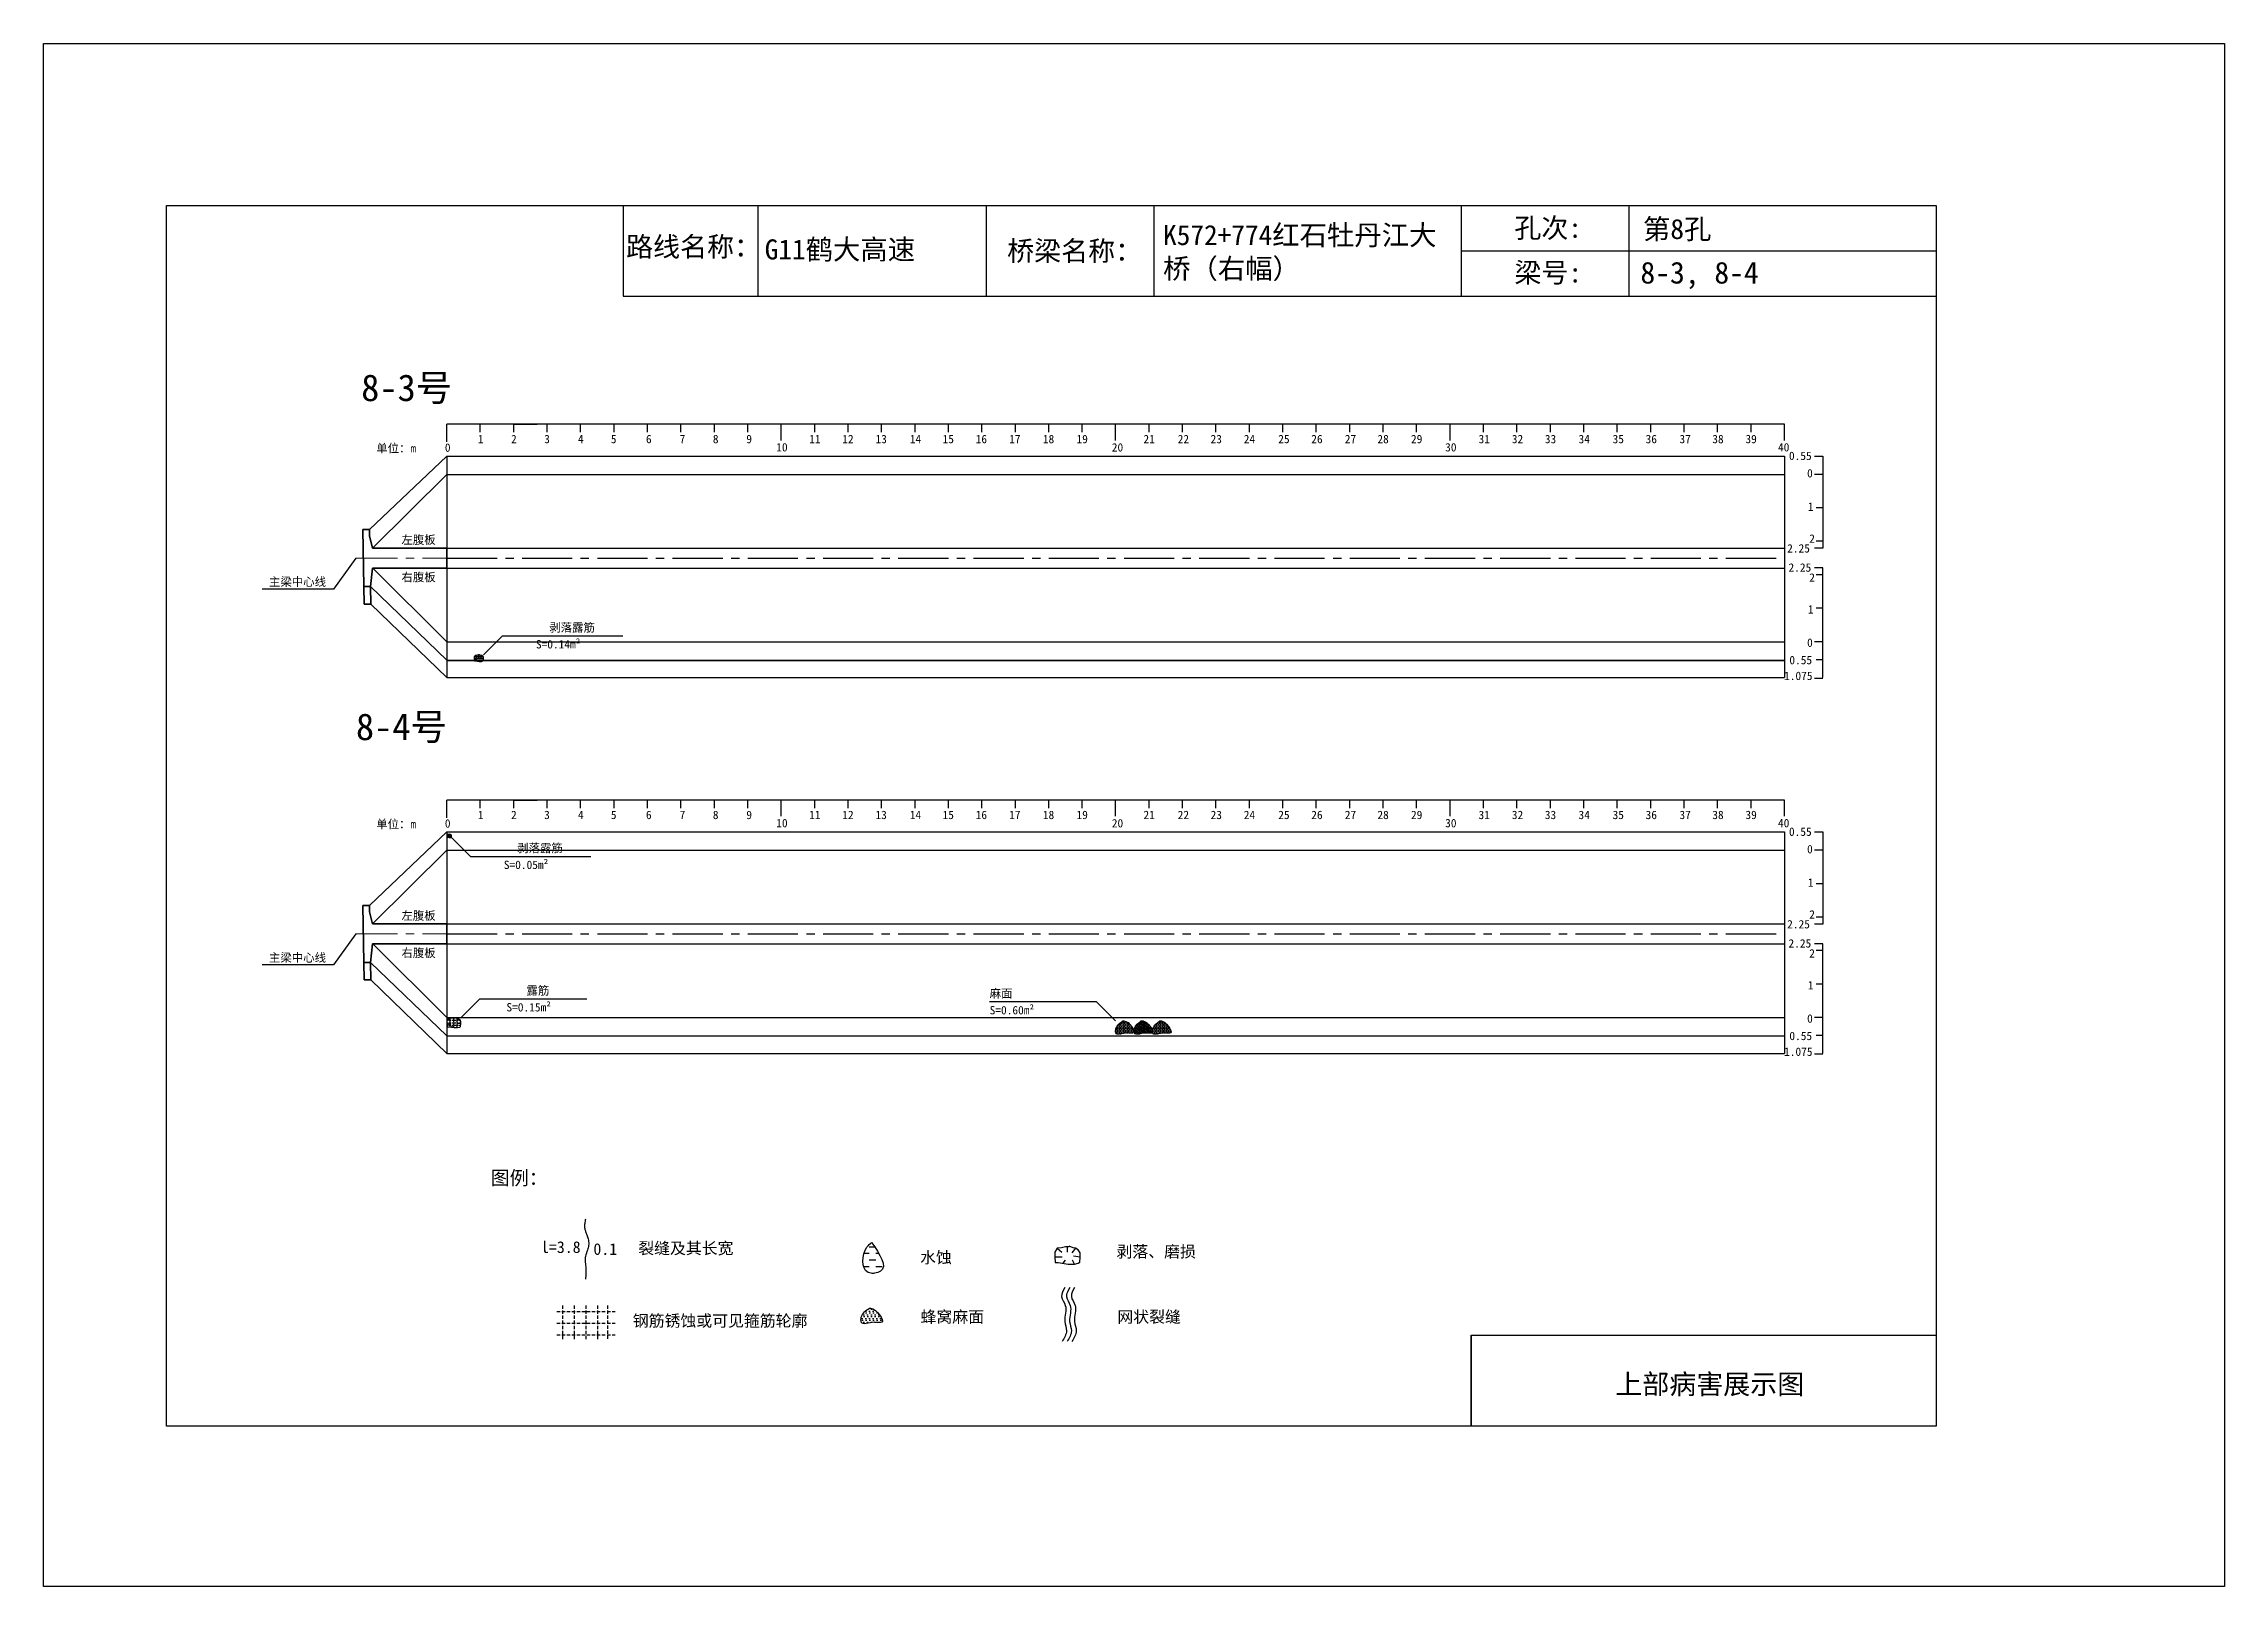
# Model space of a CAD drawing. Header units: millimetres. Extents: x -37 to 615, y -48 to 413.
import ezdxf

# ---------------------------------------------------------------- set-up
doc = ezdxf.new("R2010")
doc.units = ezdxf.units.MM
for name, pattern in [('CENTER', [2, 1.25, -0.25, 0.25, -0.25]), ('CENTER2', [1.125, 0.75, -0.125, 0.125, -0.125]), ('DASHED', [0.75, 0.5, -0.25])]:
    doc.linetypes.add(name, pattern=pattern)
for name, color, linetype in [('加固措施', 7, 'Continuous'), ('图层1', 7, 'Continuous'), ('病害', 5, 'Continuous'), ('轮廓', 3, 'Continuous')]:
    doc.layers.add(name, color=color, linetype=linetype)
doc.layers.add('虚线', color=7, linetype='Continuous', lineweight=30)
doc.styles.get("Standard").update_dxf_attribs({"font": ''})
doc.styles.add('汉字', font='')
doc.styles.get('Standard').set_extended_font_data('SimSun')
doc.styles.get('汉字').set_extended_font_data('SimSun')
pattern_1 = [(0, (-3997.7199, -288.9294), (0.55266586, 1.10533173), [0, -1.10533173])]
pattern_2 = [(0, (-6886.571, -700.7115), (0.55266586, 1.10533173), [0, -1.10533173])]
pattern_3 = [(0, (-3576.1421, -199.0757), (1.9895971, 1.9895971), [1.9895971, -1.9895971])]
pattern_4 = [(0, (-1811.8855, -137.75546), (0.238125, 0.47625), [0, -0.47625])]
pattern_5 = [(0, (-3056.5936, -315.17844), (0.238125, 0.47625), [0, -0.47625])]

# ---------------------------------------------------------------- blocks, each defined once
blk = doc.blocks.new('adfsd')
at = {"lineweight": -2, "ltscale": 0.5}
for p, q in [((1140.897, -3083.694), (1140.936, -3083.729)), ((1140.983, -3083.682), (1140.981, -3083.729)), ((1141.053, -3083.694), (1141.022, -3083.735)), ((1140.876, -3083.768), (1140.94, -3083.769)), ((1140.948, -3083.824), (1140.969, -3083.796)), ((1141.045, -3083.83), (1141.028, -3083.796)), ((1141.094, -3083.772), (1141.036, -3083.763))]:
    blk.add_line(p, q, dxfattribs=at)
blk.add_lwpolyline([(1141, -3083.682), (1140.967, -3083.682), (1140.934, -3083.69), (1140.897, -3083.694), (1140.876, -3083.727), (1140.876, -3083.768), (1140.88, -3083.818), (1140.905, -3083.818), (1140.991, -3083.83), (1141.045, -3083.83), (1141.078, -3083.822), (1141.09, -3083.814), (1141.094, -3083.772), (1141.094, -3083.735), (1141.078, -3083.707), (1141.053, -3083.694), (1141.033, -3083.69), (1141, -3083.678)], dxfattribs=at)
blk = doc.blocks.new('chi')
at = {"color": 0}
for p, q in [((1147.409, -3079.329), (1147.409, -3078.8)), ((1187.409, -3078.8), (1147.409, -3078.8)), ((1148.409, -3079.041), (1148.409, -3078.8)), ((1149.409, -3079.041), (1149.409, -3078.8)), ((1149.409, -3078.8), (1150.109, -3078.8)), ((1150.409, -3079.041), (1150.409, -3078.8)), ((1151.409, -3079.041), (1151.409, -3078.8)), ((1152.409, -3079.041), (1152.409, -3078.8)), ((1153.409, -3079.041), (1153.409, -3078.8)), ((1154.409, -3079.041), (1154.409, -3078.8)), ((1155.409, -3079.041), (1155.409, -3078.8)), ((1156.409, -3079.041), (1156.409, -3078.8)), ((1157.409, -3079.283), (1157.409, -3078.8)), ((1158.409, -3079.041), (1158.409, -3078.8)), ((1159.409, -3079.041), (1159.409, -3078.8)), ((1160.409, -3079.041), (1160.409, -3078.8)), ((1161.409, -3079.041), (1161.409, -3078.8)), ((1162.409, -3079.041), (1162.409, -3078.8)), ((1163.409, -3079.041), (1163.409, -3078.8)), ((1164.409, -3079.041), (1164.409, -3078.8)), ((1165.409, -3079.041), (1165.409, -3078.8)), ((1166.409, -3079.041), (1166.409, -3078.8)), ((1167.409, -3079.283), (1167.409, -3078.8)), ((1168.409, -3079.041), (1168.409, -3078.8)), ((1169.409, -3079.041), (1169.409, -3078.8)), ((1170.409, -3079.041), (1170.409, -3078.8)), ((1171.409, -3079.041), (1171.409, -3078.8)), ((1172.409, -3079.041), (1172.409, -3078.8)), ((1173.409, -3079.041), (1173.409, -3078.8)), ((1174.409, -3079.041), (1174.409, -3078.8)), ((1175.409, -3079.041), (1175.409, -3078.8)), ((1176.409, -3079.041), (1176.409, -3078.8)), ((1177.409, -3079.283), (1177.409, -3078.8)), ((1178.409, -3079.041), (1178.409, -3078.8)), ((1179.409, -3079.041), (1179.409, -3078.8)), ((1180.409, -3079.041), (1180.409, -3078.8)), ((1181.409, -3079.041), (1181.409, -3078.8)), ((1182.409, -3079.041), (1182.409, -3078.8)), ((1183.409, -3079.041), (1183.409, -3078.8)), ((1184.409, -3079.041), (1184.409, -3078.8)), ((1185.409, -3079.041), (1185.409, -3078.8)), ((1186.409, -3079.041), (1186.409, -3078.8)), ((1187.409, -3079.283), (1187.409, -3078.8))]:
    blk.add_line(p, q, dxfattribs=at)
for s, p in [('0', (1147.349, -3079.623)), ('1', (1148.339, -3079.368)), ('2', (1149.328, -3079.368)), ('3', (1150.319, -3079.368)), ('4', (1151.329, -3079.368)), ('5', (1152.313, -3079.368)), ('6', (1153.363, -3079.368)), ('7', (1154.37, -3079.368)), ('8', (1155.363, -3079.368)), ('9', (1156.363, -3079.368)), ('10', (1157.259, -3079.613)), ('11', (1158.242, -3079.368)), ('12', (1159.233, -3079.368)), ('13', (1160.227, -3079.368)), ('14', (1161.252, -3079.368)), ('15', (1162.233, -3079.368)), ('16', (1163.223, -3079.368)), ('17', (1164.224, -3079.368)), ('18', (1165.232, -3079.368)), ('19', (1166.238, -3079.368)), ('20', (1167.294, -3079.617)), ('21', (1168.24, -3079.368)), ('22', (1169.264, -3079.368)), ('23', (1170.247, -3079.368)), ('24', (1171.24, -3079.368)), ('25', (1172.271, -3079.368)), ('26', (1173.258, -3079.368)), ('27', (1174.261, -3079.368)), ('28', (1175.236, -3079.368)), ('29', (1176.24, -3079.368)), ('30', (1177.262, -3079.613)), ('31', (1178.261, -3079.368)), ('32', (1179.256, -3079.368)), ('33', (1180.243, -3079.368)), ('34', (1181.251, -3079.368)), ('35', (1182.269, -3079.368)), ('36', (1183.256, -3079.368)), ('37', (1184.269, -3079.368)), ('38', (1185.251, -3079.368)), ('39', (1186.242, -3079.368)), ('40', (1187.216, -3079.613))]:
    blk.add_text(s, height=0.25).set_placement(p)
blk = doc.blocks.new('kopp')
at = {"color": 0}
for p, q in [((1188.308, -3078.25), (1188.558, -3078.25)), ((1188.558, -3078.25), (1188.558, -3078.8)), ((1188.558, -3078.8), (1188.308, -3078.8)), ((1188.558, -3078.8), (1188.558, -3079.8)), ((1188.558, -3079.8), (1188.358, -3079.8)), ((1188.558, -3079.8), (1188.558, -3079.8)), ((1188.558, -3079.8), (1188.558, -3080.8)), ((1188.558, -3081.009), (1188.308, -3081.009)), ((1188.558, -3080.8), (1188.358, -3080.8)), ((1188.558, -3080.8), (1188.558, -3081.009)), ((1188.558, -3081.592), (1188.308, -3081.592)), ((1188.558, -3081.8), (1188.358, -3081.8)), ((1188.558, -3081.8), (1188.558, -3081.592)), ((1188.558, -3082.8), (1188.558, -3081.8)), ((1188.558, -3082.8), (1188.358, -3082.8)), ((1188.558, -3083.8), (1188.558, -3082.8)), ((1188.558, -3082.8), (1188.558, -3082.8)), ((1188.558, -3083.8), (1188.308, -3083.8)), ((1188.558, -3084.875), (1188.558, -3083.8)), ((1188.558, -3084.338), (1188.358, -3084.338)), ((1188.308, -3084.888), (1188.558, -3084.888))]:
    blk.add_line(p, q, dxfattribs=at)
for s, p in [('0.55', (1187.543, -3078.37)), ('0', (1188.086, -3078.891)), ('1', (1188.109, -3079.89)), ('2', (1188.15, -3080.842)), ('2.25', (1187.49, -3081.135)), ('2.25', (1187.53, -3081.708)), ('2', (1188.15, -3082.006)), ('1', (1188.109, -3082.959)), ('0', (1188.086, -3083.954)), ('0.55', (1187.556, -3084.474)), ('1.075', (1187.398, -3084.946))]:
    blk.add_text(s, height=0.25).set_placement(p)

msp = doc.modelspace()

# ---------------------------------------------------------------- hatches: boundary and pattern name
at = {"layer": '加固措施', "lineweight": -2}
h = msp.add_hatch(dxfattribs=at)
h.set_pattern_fill('DOTS', scale=0.6)
h.set_pattern_definition(pattern_4)
edge = h.paths.add_edge_path()
edge.add_spline(control_points=[(286, 121.12), (285.1, 120.51), (283.83, 119.64), (283.69, 116.41), (286.69, 117.89), (290.76, 116.73), (287.73, 121.2), (286.1, 121.13), (286, 121.12)], knot_values=[0, 0, 0, 0, 5.205471, 7.397577, 12.944796, 16.169923, 23.88441, 24.400432, 24.400432, 24.400432, 24.400432], degree=3, periodic=0)
h = msp.add_hatch(dxfattribs=at)
h.set_pattern_fill('DOTS', scale=0.6)
h.set_pattern_definition(pattern_4)
edge = h.paths.add_edge_path()
edge.add_spline(control_points=[(286, 121.12), (285.1, 120.51), (283.83, 119.64), (283.69, 116.41), (286.69, 117.89), (290.76, 116.73), (287.73, 121.2), (286.1, 121.13), (286, 121.12)], knot_values=[0, 0, 0, 0, 5.205471, 7.397577, 12.944796, 16.169923, 23.88441, 24.400432, 24.400432, 24.400432, 24.400432], degree=3, periodic=0)
h = msp.add_hatch(dxfattribs=at)
h.set_pattern_fill('DOTS', scale=0.6)
h.set_pattern_definition(pattern_4)
edge = h.paths.add_edge_path()
edge.add_spline(control_points=[(291.52, 121.12), (290.63, 120.51), (289.36, 119.64), (289.22, 116.41), (292.22, 117.89), (296.29, 116.73), (293.26, 121.2), (291.62, 121.13), (291.52, 121.12)], knot_values=[0, 0, 0, 0, 5.205471, 7.397577, 12.944796, 16.169923, 23.88441, 24.400432, 24.400432, 24.400432, 24.400432], degree=3, periodic=0)
h = msp.add_hatch(dxfattribs=at)
h.set_pattern_fill('DOTS', scale=0.6)
h.set_pattern_definition(pattern_4)
edge = h.paths.add_edge_path()
edge.add_spline(control_points=[(291.52, 121.12), (290.63, 120.51), (289.36, 119.64), (289.22, 116.41), (292.22, 117.89), (296.29, 116.73), (293.26, 121.2), (291.62, 121.13), (291.52, 121.12)], knot_values=[0, 0, 0, 0, 5.205471, 7.397577, 12.944796, 16.169923, 23.88441, 24.400432, 24.400432, 24.400432, 24.400432], degree=3, periodic=0)
h = msp.add_hatch(dxfattribs=at)
h.set_pattern_fill('DOTS', scale=0.6)
h.set_pattern_definition(pattern_4)
edge = h.paths.add_edge_path()
edge.add_spline(control_points=[(297.05, 121.12), (296.16, 120.51), (294.89, 119.64), (294.74, 116.41), (297.74, 117.89), (301.82, 116.73), (298.78, 121.2), (297.15, 121.13), (297.05, 121.12)], knot_values=[0, 0, 0, 0, 5.205471, 7.397577, 12.944796, 16.169923, 23.88441, 24.400432, 24.400432, 24.400432, 24.400432], degree=3, periodic=0)
h = msp.add_hatch(dxfattribs=at)
h.set_pattern_fill('DOTS', scale=0.6)
h.set_pattern_definition(pattern_4)
edge = h.paths.add_edge_path()
edge.add_spline(control_points=[(297.05, 121.12), (296.16, 120.51), (294.89, 119.64), (294.74, 116.41), (297.74, 117.89), (301.82, 116.73), (298.78, 121.2), (297.15, 121.13), (297.05, 121.12)], knot_values=[0, 0, 0, 0, 5.205471, 7.397577, 12.944796, 16.169923, 23.88441, 24.400432, 24.400432, 24.400432, 24.400432], degree=3, periodic=0)
h = msp.add_hatch(dxfattribs=at)
h.set_pattern_fill('DASH', color=256, scale=0.626645)
h.set_pattern_definition(pattern_3)
edge = h.paths.add_edge_path()
edge.add_spline(control_points=[(210.85, 54.88), (210.36, 54.45), (208.03, 52.39), (207.41, 44.9), (216.74, 46.23), (213.29, 51.3), (210.85, 54.88)], knot_values=[0, 0, 0, 0, 3.237042, 15.187225, 21.182779, 35.601669, 35.601669, 35.601669, 35.601669], degree=3, periodic=0)
h = msp.add_hatch(dxfattribs=at)
h.set_pattern_fill('DASH', color=256, scale=0.626645)
h.set_pattern_definition(pattern_3)
edge = h.paths.add_edge_path()
edge.add_spline(control_points=[(210.85, 54.88), (210.36, 54.45), (208.03, 52.39), (207.41, 44.9), (216.74, 46.23), (213.29, 51.3), (210.85, 54.88)], knot_values=[0, 0, 0, 0, 3.237042, 15.187225, 21.182779, 35.601669, 35.601669, 35.601669, 35.601669], degree=3, periodic=0)
h = msp.add_hatch(dxfattribs=at)
h.set_pattern_fill('DOTS', scale=0.696272)
h.set_pattern_definition(pattern_1)
edge = h.paths.add_edge_path()
edge.add_spline(control_points=[(210.19, 35.22), (209.15, 34.51), (207.68, 33.49), (207.52, 29.75), (211, 31.47), (215.72, 30.12), (212.21, 35.3), (210.31, 35.22), (210.19, 35.22)], knot_values=[0, 0, 0, 0, 5.205471, 7.397577, 12.944796, 16.169923, 23.88441, 24.400432, 24.400432, 24.400432, 24.400432], degree=3, periodic=0)
h = msp.add_hatch(dxfattribs=at)
h.set_pattern_fill('DOTS', scale=0.696272)
h.set_pattern_definition(pattern_1)
edge = h.paths.add_edge_path()
edge.add_spline(control_points=[(210.19, 35.22), (209.15, 34.51), (207.68, 33.49), (207.52, 29.75), (211, 31.47), (215.72, 30.12), (212.21, 35.3), (210.31, 35.22), (210.19, 35.22)], knot_values=[0, 0, 0, 0, 5.205471, 7.397577, 12.944796, 16.169923, 23.88441, 24.400432, 24.400432, 24.400432, 24.400432], degree=3, periodic=0)
at = {"layer": '病害', "lineweight": -2}
h = msp.add_hatch(dxfattribs=at)
h.set_pattern_fill('DOTS', color=4, scale=0.6, style=0)
h.set_pattern_definition(pattern_5)
edge = h.paths.add_edge_path()
edge.add_spline(control_points=[(286, 121.12), (285.1, 120.51), (283.83, 119.64), (283.69, 116.41), (286.69, 117.89), (290.76, 116.73), (287.73, 121.2), (286.1, 121.13), (286, 121.12)], knot_values=[0, 0, 0, 0, 1.041094, 1.479515, 2.588959, 3.233985, 4.776882, 4.880086, 4.880086, 4.880086, 4.880086], degree=3, periodic=0)
h = msp.add_hatch(dxfattribs=at)
h.set_pattern_fill('DOTS', color=4, scale=0.6, style=0)
h.set_pattern_definition(pattern_5)
edge = h.paths.add_edge_path()
edge.add_spline(control_points=[(286, 121.12), (285.1, 120.51), (283.83, 119.64), (283.69, 116.41), (286.69, 117.89), (290.76, 116.73), (287.73, 121.2), (286.1, 121.13), (286, 121.12)], knot_values=[0, 0, 0, 0, 1.041094, 1.479515, 2.588959, 3.233985, 4.776882, 4.880086, 4.880086, 4.880086, 4.880086], degree=3, periodic=0)
h = msp.add_hatch(dxfattribs=at)
h.set_pattern_fill('DOTS', color=4, scale=0.6, style=0)
h.set_pattern_definition(pattern_5)
edge = h.paths.add_edge_path()
edge.add_spline(control_points=[(291.52, 121.12), (290.63, 120.51), (289.36, 119.64), (289.22, 116.41), (292.22, 117.89), (296.29, 116.73), (293.26, 121.2), (291.62, 121.13), (291.52, 121.12)], knot_values=[0, 0, 0, 0, 1.041094, 1.479515, 2.588959, 3.233985, 4.776882, 4.880086, 4.880086, 4.880086, 4.880086], degree=3, periodic=0)
h = msp.add_hatch(dxfattribs=at)
h.set_pattern_fill('DOTS', color=4, scale=0.6, style=0)
h.set_pattern_definition(pattern_5)
edge = h.paths.add_edge_path()
edge.add_spline(control_points=[(291.52, 121.12), (290.63, 120.51), (289.36, 119.64), (289.22, 116.41), (292.22, 117.89), (296.29, 116.73), (293.26, 121.2), (291.62, 121.13), (291.52, 121.12)], knot_values=[0, 0, 0, 0, 1.041094, 1.479515, 2.588959, 3.233985, 4.776882, 4.880086, 4.880086, 4.880086, 4.880086], degree=3, periodic=0)
h = msp.add_hatch(dxfattribs=at)
h.set_pattern_fill('DOTS', color=4, scale=0.6, style=0)
h.set_pattern_definition(pattern_5)
edge = h.paths.add_edge_path()
edge.add_spline(control_points=[(297.05, 121.12), (296.16, 120.51), (294.89, 119.64), (294.74, 116.41), (297.74, 117.89), (301.82, 116.73), (298.78, 121.2), (297.15, 121.13), (297.05, 121.12)], knot_values=[0, 0, 0, 0, 1.041094, 1.479515, 2.588959, 3.233985, 4.776882, 4.880086, 4.880086, 4.880086, 4.880086], degree=3, periodic=0)
h = msp.add_hatch(dxfattribs=at)
h.set_pattern_fill('DOTS', color=4, scale=0.6, style=0)
h.set_pattern_definition(pattern_5)
edge = h.paths.add_edge_path()
edge.add_spline(control_points=[(297.05, 121.12), (296.16, 120.51), (294.89, 119.64), (294.74, 116.41), (297.74, 117.89), (301.82, 116.73), (298.78, 121.2), (297.15, 121.13), (297.05, 121.12)], knot_values=[0, 0, 0, 0, 1.041094, 1.479515, 2.588959, 3.233985, 4.776882, 4.880086, 4.880086, 4.880086, 4.880086], degree=3, periodic=0)
h = msp.add_hatch(dxfattribs=at)
h.set_pattern_fill('DOTS', color=4, scale=0.696272, style=0)
h.set_pattern_definition(pattern_2)
edge = h.paths.add_edge_path()
edge.add_spline(control_points=[(210.19, 35.22), (209.15, 34.51), (207.68, 33.49), (207.52, 29.75), (211, 31.47), (215.72, 30.12), (212.21, 35.3), (210.31, 35.22), (210.19, 35.22)], knot_values=[0, 0, 0, 0, 1.041094, 1.479515, 2.588959, 3.233985, 4.776882, 4.880086, 4.880086, 4.880086, 4.880086], degree=3, periodic=0)
h = msp.add_hatch(dxfattribs=at)
h.set_pattern_fill('DOTS', color=4, scale=0.696272, style=0)
h.set_pattern_definition(pattern_2)
edge = h.paths.add_edge_path()
edge.add_spline(control_points=[(210.19, 35.22), (209.15, 34.51), (207.68, 33.49), (207.52, 29.75), (211, 31.47), (215.72, 30.12), (212.21, 35.3), (210.31, 35.22), (210.19, 35.22)], knot_values=[0, 0, 0, 0, 1.041094, 1.479515, 2.588959, 3.233985, 4.776882, 4.880086, 4.880086, 4.880086, 4.880086], degree=3, periodic=0)

# ---------------------------------------------------------------- linework, layer by layer
at = {"color": 0, "linetype": 'ByBlock'}
for p, q in [((0, 364.85), (529.17, 364.85)), ((0, 0), (0, 364.85)), ((136.5, 364.85), (136.5, 337.72)), ((245.1, 364.85), (245.1, 337.72)), ((387.13, 364.85), (387.13, 337.72)), ((437.29, 364.79), (437.29, 337.66)), ((529.17, 364.85), (529.17, 0)), ((136.5, 337.72), (529.17, 337.72)), ((390.12, 0), (390.12, 27.12)), ((390.12, 27.12), (529.17, 27.12)), ((529.17, 0), (0, 0))]:
    msp.add_line(p, q, dxfattribs=at)
at = {"color": 0}
for p, q in [((60.65, 267.93), (83.82, 289.93)), ((83.82, 289.93), (83.82, 223.68)), ((83.82, 289.93), (483.82, 289.93)), ((483.82, 289.93), (483.82, 223.68)), ((61.57, 262.43), (83.82, 284.43)), ((83.82, 262.43), (483.82, 262.43)), ((483.82, 262.43), (483.82, 259.43)), ((56.57, 259.43), (49.96, 250.17)), ((61.64, 256.43), (83.82, 234.43)), ((83.82, 256.43), (483.82, 256.43)), ((49.96, 250.17), (28.63, 250.17)), ((60.99, 250.93), (83.82, 228.93)), ((61.09, 245.68), (83.82, 223.68)), ((83.82, 234.43), (483.82, 234.43)), ((83.82, 228.93), (483.82, 228.93)), ((83.82, 228.81), (483.82, 228.81)), ((83.82, 223.68), (483.82, 223.68)), ((60.65, 155.59), (83.82, 177.59)), ((83.82, 177.59), (83.82, 111.34)), ((83.82, 177.59), (483.82, 177.59)), ((483.82, 177.59), (483.82, 111.34)), ((61.57, 150.08), (83.82, 172.09)), ((83.82, 172.09), (483.82, 172.09)), ((83.82, 150.09), (483.82, 150.09)), ((483.82, 150.09), (483.82, 147.09)), ((56.57, 147.09), (49.96, 137.83)), ((61.64, 144.09), (83.82, 122.09)), ((83.82, 144.09), (483.82, 144.09)), ((49.96, 137.83), (28.63, 137.83)), ((60.99, 138.59), (83.82, 116.59)), ((61.09, 133.34), (83.82, 111.34)), ((83.82, 122.09), (483.82, 122.09)), ((83.82, 116.59), (483.82, 116.59)), ((83.82, 111.34), (483.82, 111.34))]:
    msp.add_line(p, q, dxfattribs=at)
msp.add_line((83.82, 284.43), (483.82, 284.43))
at = {"color": 1, "linetype": 'CENTER2', "ltscale": 20}
for p, q in [((83.82, 259.43), (483.82, 259.43)), ((83.82, 147.09), (483.82, 147.09))]:
    msp.add_line(p, q, dxfattribs=at)
at = {"color": 1, "linetype": 'DASHED'}
for p, q in [((92, 230.02), (94.79, 230.02)), ((92, 229.53), (94.79, 229.53)), ((92, 229.05), (94.79, 229.05)), ((92.7, 228.56), (92.7, 230.51)), ((93.39, 228.56), (93.39, 230.51)), ((94.09, 228.56), (94.09, 230.51)), ((83.8, 176.62), (85.19, 176.62)), ((83.8, 176.38), (85.19, 176.38)), ((83.8, 176.14), (85.19, 176.14)), ((84.15, 175.89), (84.15, 176.87)), ((84.5, 175.89), (84.5, 176.87)), ((84.85, 175.89), (84.85, 176.87)), ((83.8, 121.27), (87.98, 121.27)), ((83.8, 120.54), (87.98, 120.54)), ((83.8, 119.81), (87.98, 119.81)), ((84.85, 119.08), (84.85, 122)), ((85.89, 119.08), (85.89, 122)), ((86.94, 119.08), (86.94, 122))]:
    msp.add_line(p, q, dxfattribs=at)
at = {"color": 7}
for p, q in [((92, 229.35), (92.82, 229.34)), ((92.26, 230.3), (92.77, 229.86)), ((92.92, 228.64), (93.19, 229)), ((93.37, 230.46), (93.34, 229.86)), ((94.26, 230.3), (93.86, 229.78)), ((94.16, 228.56), (93.94, 229)), ((94.79, 229.3), (94.04, 229.42)), ((83.8, 176.29), (84.21, 176.28)), ((83.93, 176.76), (84.18, 176.54)), ((84.26, 175.93), (84.39, 176.11)), ((84.48, 176.84), (84.47, 176.54)), ((84.93, 176.76), (84.73, 176.5)), ((84.88, 175.89), (84.77, 176.11)), ((85.19, 176.26), (84.82, 176.32)), ((83.8, 120.26), (85.03, 120.24)), ((84.19, 121.68), (84.95, 121.02)), ((85.18, 119.2), (85.58, 119.74)), ((85.85, 121.92), (85.81, 121.02)), ((87.2, 121.68), (86.59, 120.91)), ((87.04, 119.08), (86.71, 119.74)), ((87.98, 120.19), (86.87, 120.36))]:
    msp.add_line(p, q, dxfattribs=at)
at = {"color": 1, "linetype": 'DASHED', "ltscale": 2}
for p, q in [((116.71, 34.25), (134.11, 34.25)), ((116.71, 34.25), (134.11, 34.25)), ((118.45, 35.99), (118.45, 25.55)), ((118.45, 35.99), (118.45, 25.55)), ((121.93, 35.99), (121.93, 25.55)), ((121.93, 35.99), (121.93, 25.55)), ((125.41, 35.99), (125.41, 25.55)), ((125.41, 35.99), (125.41, 25.55)), ((128.89, 35.99), (128.89, 25.55)), ((128.89, 35.99), (128.89, 25.55)), ((131.87, 36.02), (131.87, 25.57)), ((131.87, 36.02), (131.87, 25.57)), ((116.71, 30.77), (134.11, 30.77)), ((116.71, 30.77), (134.11, 30.77)), ((116.71, 27.29), (134.11, 27.29)), ((116.71, 27.29), (134.11, 27.29))]:
    msp.add_line(p, q, dxfattribs=at)
at = {"color": 3, "linetype": 'ByBlock'}
msp.add_lwpolyline([(-36.77, 413.19), (615.38, 413.19), (615.38, -47.93), (-36.77, -47.93)], close=True, dxfattribs=at)
at = {"color": 7}
for points in [[(94.79, 230.51), (100.45, 236.16), (136.45, 236.16)], [(93.58, 230.46), (93.16, 230.46), (92.74, 230.35), (92.26, 230.3), (92, 229.88), (92, 229.35), (92.05, 228.72), (92.37, 228.72), (93.47, 228.56), (94.16, 228.56), (94.58, 228.67), (94.74, 228.77), (94.79, 229.3), (94.79, 229.77), (94.58, 230.14), (94.26, 230.3), (94, 230.35), (93.58, 230.51)], [(84.59, 176.84), (84.38, 176.84), (84.17, 176.79), (83.93, 176.76), (83.8, 176.55), (83.8, 176.29), (83.83, 175.97), (83.98, 175.97), (84.54, 175.89), (84.88, 175.89), (85.09, 175.94), (85.17, 176), (85.19, 176.26), (85.19, 176.5), (85.09, 176.68), (84.93, 176.76), (84.8, 176.79), (84.59, 176.87)], [(85.19, 175.89), (90.85, 170.24), (126.85, 170.24)], [(87.98, 122), (93.64, 127.66), (125.64, 127.66)], [(283.8, 121.13), (278.14, 126.79), (246.14, 126.79)], [(86.17, 121.92), (85.54, 121.92), (84.91, 121.76), (84.19, 121.68), (83.8, 121.05), (83.8, 120.26), (83.88, 119.32), (84.35, 119.32), (86.01, 119.08), (87.04, 119.08), (87.67, 119.24), (87.91, 119.4), (87.98, 120.19), (87.98, 120.9), (87.67, 121.45), (87.2, 121.68), (86.8, 121.76), (86.17, 122)]]:
    msp.add_lwpolyline(points, dxfattribs=at)
at = {"lineweight": -2}
for points, knots in [([(286, 121.12), (285.1, 120.51), (283.83, 119.64), (283.69, 116.41), (286.69, 117.89), (290.76, 116.73), (287.73, 121.2), (286.1, 121.13), (286, 121.12)], [0, 0, 0, 0, 2.602735, 3.698789, 6.472398, 8.084961, 11.942205, 12.200216, 12.200216, 12.200216, 12.200216]), ([(286, 121.12), (285.1, 120.51), (283.83, 119.64), (283.69, 116.41), (286.69, 117.89), (290.76, 116.73), (287.73, 121.2), (286.1, 121.13), (286, 121.12)], [0, 0, 0, 0, 2.602735, 3.698789, 6.472398, 8.084961, 11.942205, 12.200216, 12.200216, 12.200216, 12.200216]), ([(291.52, 121.12), (290.63, 120.51), (289.36, 119.64), (289.22, 116.41), (292.22, 117.89), (296.29, 116.73), (293.26, 121.2), (291.62, 121.13), (291.52, 121.12)], [0, 0, 0, 0, 2.602735, 3.698789, 6.472398, 8.084961, 11.942205, 12.200216, 12.200216, 12.200216, 12.200216]), ([(291.52, 121.12), (290.63, 120.51), (289.36, 119.64), (289.22, 116.41), (292.22, 117.89), (296.29, 116.73), (293.26, 121.2), (291.62, 121.13), (291.52, 121.12)], [0, 0, 0, 0, 2.602735, 3.698789, 6.472398, 8.084961, 11.942205, 12.200216, 12.200216, 12.200216, 12.200216]), ([(297.05, 121.12), (296.16, 120.51), (294.89, 119.64), (294.74, 116.41), (297.74, 117.89), (301.82, 116.73), (298.78, 121.2), (297.15, 121.13), (297.05, 121.12)], [0, 0, 0, 0, 2.602735, 3.698789, 6.472398, 8.084961, 11.942205, 12.200216, 12.200216, 12.200216, 12.200216]), ([(297.05, 121.12), (296.16, 120.51), (294.89, 119.64), (294.74, 116.41), (297.74, 117.89), (301.82, 116.73), (298.78, 121.2), (297.15, 121.13), (297.05, 121.12)], [0, 0, 0, 0, 2.602735, 3.698789, 6.472398, 8.084961, 11.942205, 12.200216, 12.200216, 12.200216, 12.200216]), ([(210.19, 35.22), (209.15, 34.51), (207.68, 33.49), (207.52, 29.75), (211, 31.47), (215.72, 30.12), (212.21, 35.3), (210.31, 35.22), (210.19, 35.22)], [0, 0, 0, 0, 3.624423, 5.150725, 9.013098, 11.258664, 16.630045, 16.989336, 16.989336, 16.989336, 16.989336]), ([(210.19, 35.22), (209.15, 34.51), (207.68, 33.49), (207.52, 29.75), (211, 31.47), (215.72, 30.12), (212.21, 35.3), (210.31, 35.22), (210.19, 35.22)], [0, 0, 0, 0, 3.624423, 5.150725, 9.013098, 11.258664, 16.630045, 16.989336, 16.989336, 16.989336, 16.989336])]:
    msp.add_open_spline(points, degree=3, knots=knots, dxfattribs=at)
for points in [[(268.59, 41.36), (268.08, 40.47), (267.03, 38.67), (269.71, 35.55), (267.97, 31.9), (269.63, 28.26), (268.46, 26.35), (267.82, 25.31)], [(268.59, 41.36), (268.08, 40.47), (267.03, 38.67), (269.71, 35.55), (267.97, 31.9), (269.63, 28.26), (268.46, 26.35), (267.82, 25.31)], [(270.07, 41.36), (269.55, 40.47), (268.51, 38.67), (271.18, 35.55), (269.44, 31.9), (271.1, 28.26), (269.94, 26.35), (269.3, 25.31)], [(270.07, 41.36), (269.55, 40.47), (268.51, 38.67), (271.18, 35.55), (269.44, 31.9), (271.1, 28.26), (269.94, 26.35), (269.3, 25.31)], [(271.52, 41.36), (271, 40.47), (269.96, 38.67), (272.63, 35.55), (270.89, 31.9), (272.55, 28.26), (271.39, 26.35), (270.75, 25.31)], [(271.52, 41.36), (271, 40.47), (269.96, 38.67), (272.63, 35.55), (270.89, 31.9), (272.55, 28.26), (271.39, 26.35), (270.75, 25.31)]]:
    msp.add_open_spline(points, degree=3, knots=[0, 0, 0, 0, 2.808133, 5.677796, 10.461234, 13.324406, 16.732801, 16.732801, 16.732801, 16.732801])
at = {"layer": '加固措施', "lineweight": -2}
msp.add_open_spline([(210.85, 54.88), (210.36, 54.45), (208.03, 52.39), (207.41, 44.9), (216.74, 46.23), (213.29, 51.3), (210.85, 54.88)], degree=3, knots=[0, 0, 0, 0, 2.028466, 9.51698, 13.274057, 22.309569, 22.309569, 22.309569, 22.309569], dxfattribs=at)
msp.add_open_spline([(210.85, 54.88), (210.36, 54.45), (208.03, 52.39), (207.41, 44.9), (216.74, 46.23), (213.29, 51.3), (210.85, 54.88)], degree=3, knots=[0, 0, 0, 0, 2.028466, 9.51698, 13.274057, 22.309569, 22.309569, 22.309569, 22.309569], dxfattribs=at)
at = {"layer": '图层1', "lineweight": -2}
msp.add_open_spline([(125.25, 61.82), (125.22, 61.61), (125.18, 61.39), (125.07, 60.75), (125.02, 60.35), (124.99, 59.78), (125, 59.6), (125.02, 59.31), (125.03, 59.21), (125.06, 59), (125.09, 58.89), (125.19, 58.51), (125.29, 58.21), (125.54, 57.57), (125.69, 57.22), (125.96, 56.46), (126.09, 56.04), (126.21, 55.34), (126.24, 55.06), (126.25, 54.51), (126.23, 54.25), (126.16, 53.74), (126.11, 53.5), (126, 53.03), (125.93, 52.81), (125.76, 52.25), (125.64, 51.93), (125.45, 51.33), (125.36, 51.04), (125.27, 50.66), (125.24, 50.54), (125.21, 50.32), (125.2, 50.23), (125.18, 50.03), (125.17, 49.92), (125.17, 49.54), (125.18, 49.25), (125.23, 48.62), (125.27, 48.29), (125.33, 47.7), (125.35, 47.46), (125.38, 47), (125.39, 46.78), (125.4, 46.36), (125.4, 46.16), (125.39, 45.54), (125.37, 45.14), (125.32, 44.45), (125.3, 44.15), (125.27, 43.85)], degree=3, knots=[0, 0, 0, 0, 0.93103, 0.93103, 2.904338, 2.904338, 3.933552, 3.933552, 4.598026, 4.598026, 5.2625, 5.2625, 6.799065, 6.799065, 8.335629, 8.335629, 9.872194, 9.872194, 10.744529, 10.744529, 11.616864, 11.616864, 12.4892, 12.4892, 13.361535, 13.361535, 14.755665, 14.755665, 16.149795, 16.149795, 16.835641, 16.835641, 17.410365, 17.410365, 17.98509, 17.98509, 19.45733, 19.45733, 20.929571, 20.929571, 21.910052, 21.910052, 22.722819, 22.722819, 23.535585, 23.535585, 25.161117, 25.161117, 26.428502, 26.428502, 26.428502, 26.428502], dxfattribs=at)
msp.add_open_spline([(125.25, 61.82), (125.22, 61.61), (125.18, 61.39), (125.07, 60.75), (125.02, 60.35), (124.99, 59.78), (125, 59.6), (125.02, 59.31), (125.03, 59.21), (125.06, 59), (125.09, 58.89), (125.19, 58.51), (125.29, 58.21), (125.54, 57.57), (125.69, 57.22), (125.96, 56.46), (126.09, 56.04), (126.21, 55.34), (126.24, 55.06), (126.25, 54.51), (126.23, 54.25), (126.16, 53.74), (126.11, 53.5), (126, 53.03), (125.93, 52.81), (125.76, 52.25), (125.64, 51.93), (125.45, 51.33), (125.36, 51.04), (125.27, 50.66), (125.24, 50.54), (125.21, 50.32), (125.2, 50.23), (125.18, 50.03), (125.17, 49.92), (125.17, 49.54), (125.18, 49.25), (125.23, 48.62), (125.27, 48.29), (125.33, 47.7), (125.35, 47.46), (125.38, 47), (125.39, 46.78), (125.4, 46.36), (125.4, 46.16), (125.39, 45.54), (125.37, 45.14), (125.32, 44.45), (125.3, 44.15), (125.27, 43.85)], degree=3, knots=[0, 0, 0, 0, 0.93103, 0.93103, 2.904338, 2.904338, 3.933552, 3.933552, 4.598026, 4.598026, 5.2625, 5.2625, 6.799065, 6.799065, 8.335629, 8.335629, 9.872194, 9.872194, 10.744529, 10.744529, 11.616864, 11.616864, 12.4892, 12.4892, 13.361535, 13.361535, 14.755665, 14.755665, 16.149795, 16.149795, 16.835641, 16.835641, 17.410365, 17.410365, 17.98509, 17.98509, 19.45733, 19.45733, 20.929571, 20.929571, 21.910052, 21.910052, 22.722819, 22.722819, 23.535585, 23.535585, 25.161117, 25.161117, 26.428502, 26.428502, 26.428502, 26.428502], dxfattribs=at)
at = {"layer": '病害', "color": 5}
for p, q in [((136.5, 364.85), (136.5, 337.72)), ((245.1, 364.85), (245.1, 337.72)), ((387.13, 364.85), (387.13, 337.72)), ((529.17, 364.85), (529.17, 337.72)), ((136.5, 337.72), (386.58, 337.72)), ((386.58, 337.72), (529.17, 337.72)), ((390.12, 27.12), (529.17, 27.12)), ((390.12, 27.12), (390.12, 0)), ((529.17, 27.12), (529.17, 0))]:
    msp.add_line(p, q, dxfattribs=at)
at = {"layer": '病害', "color": 0}
for p, q in [((176.83, 364.85), (176.83, 337.72)), ((295.25, 364.85), (295.25, 337.72)), ((387.14, 351.23), (529.17, 351.23))]:
    msp.add_line(p, q, dxfattribs=at)
at = {"layer": '虚线', "linetype": 'CENTER', "lineweight": 18, "ltscale": 10}
for p, q in [((56.57, 259.43), (83.82, 259.43)), ((56.57, 147.09), (83.82, 147.09))]:
    msp.add_line(p, q, dxfattribs=at)
at = {"layer": '轮廓', "color": 5, "lineweight": 35}
for p, q in [((58.99, 250.93), (58.65, 267.93)), ((58.65, 267.93), (60.65, 267.93)), ((60.69, 266.05), (60.65, 267.93)), ((61.57, 262.43), (60.69, 266.05)), ((83.82, 262.43), (61.57, 262.43)), ((83.82, 256.43), (83.82, 262.43)), ((60.99, 250.93), (61.63, 256.43)), ((83.82, 256.43), (61.63, 256.43)), ((58.99, 250.93), (60.99, 250.93)), ((59.09, 245.68), (58.99, 250.93)), ((61.09, 245.68), (60.99, 250.93)), ((59.09, 245.68), (61.09, 245.68)), ((58.99, 138.59), (58.65, 155.59)), ((58.65, 155.59), (60.65, 155.59)), ((60.69, 153.71), (60.65, 155.59)), ((61.57, 150.08), (60.69, 153.71)), ((83.82, 150.08), (61.57, 150.08)), ((83.82, 144.08), (83.82, 150.08)), ((60.99, 138.59), (61.63, 144.09)), ((83.82, 144.09), (61.63, 144.09)), ((58.99, 138.59), (60.99, 138.59)), ((59.09, 133.34), (58.99, 138.59)), ((61.09, 133.34), (60.99, 138.59)), ((59.09, 133.34), (61.09, 133.34))]:
    msp.add_line(p, q, dxfattribs=at)

# ---------------------------------------------------------------- block references
at = {"color": 0}
for name, p, xscale, yscale, zscale in [('chi', (-11390.27, 31087.43), 9.999999999994273, 9.999999999994273, 9.999999999994273), ('kopp', (-11390.27, 31072.43), 9.999999999994273, 9.999999999994273, 9.999999999994273), ('chi', (-11390.27, 30975.09), 9.999999999994273, 9.999999999994273, 9.999999999994273), ('kopp', (-11390.27, 30960.09), 9.999999999994273, 9.999999999994273, 9.999999999994273), ('adfsd', (-39452.38, 107407.64), 34.81359766870787, 34.81359766870787, 34.81359766870787), ('adfsd', (-39452.38, 107407.64), 34.81359766870787, 34.81359766870787, 34.81359766870787)]:
    msp.add_blockref(name, p, dxfattribs=dict(at, xscale=xscale, yscale=yscale, zscale=zscale))

# ---------------------------------------------------------------- texts
for s, p in [('单位：m', (62.7, 290.99)), ('左腹板', (70.24, 263.64)), ('右腹板', (70.24, 252.47)), ('主梁中心线', (30.63, 251.08)), ('单位：m', (62.7, 178.65)), ('左腹板', (70.24, 151.3)), ('主梁中心线', (30.63, 138.73)), ('右腹板', (70.24, 140.13))]:
    msp.add_text(s, height=2.5).set_placement(p)
at = {"color": 7}
for s, p in [('S=0.14m²', (110.45, 232.41)), ('剥落露筋', (114.45, 237.41)), ('剥落露筋', (104.85, 171.49)), ('S=0.05m²', (100.85, 166.49)), ('露筋', (107.64, 128.91)), ('麻面', (246.14, 128.04)), ('S=0.15m²', (101.64, 123.91)), ('S=0.60m²', (246.14, 123.04))]:
    msp.add_text(s, height=2.5, dxfattribs=at).set_placement(p)
at = {"linetype": 'ByBlock', "attachment_point": 1, "style": '汉字'}
for s, insert, char_height, width in [('K572+774红石牡丹江大桥（右幅）', (298, 358.97), 6, 87.5474), ('{\\C0;第8孔}', (441.52, 360.78), 6, 77.4135), ('{\\C0;G11鹤大高速}', (178.87, 354.68), 6, 62.8604), ('{\\C0;8-3, 8-4}', (440.75, 347.98), 6.5, 84.1186), ('{\\C0;8-3号}', (58.2, 314.34), 8, 49.3496), ('{\\C0;8-4号}', (56.63, 213.01), 8, 49.3496)]:
    msp.add_mtext(s, dxfattribs=dict(at, insert=insert, char_height=char_height, width=width))
at = {"layer": '图层1', "style": '汉字'}
for s, p in [('孔次:', (403.05, 355.16)), ('路线名称：', (137.42, 349.54)), ('桥梁名称：', (251.38, 348.29)), ('梁号:', (403.08, 341.8)), ('上部病害展示图', (433.23, 9.56))]:
    msp.add_text(s, height=5.918, dxfattribs=at).set_placement(p)
at = {"layer": '图层1', "lineweight": -2, "attachment_point": 1}
for s, insert, char_height in [('图例：', (96.91, 76.23), 4.178), ('图例：', (96.91, 76.23), 4.178), ('l=3.8', (111.98, 55.21), 3.481), ('l=3.8', (111.98, 55.21), 3.481), ('0.1', (127.65, 54.63), 3.481), ('0.1', (127.65, 54.63), 3.481), ('裂缝及其长宽', (141.05, 54.88), 3.481), ('裂缝及其长宽', (141.05, 54.88), 3.481), ('水蚀', (225.33, 52.14), 3.481), ('水蚀', (225.33, 52.14), 3.481), ('剥落、磨损', (284.06, 53.89), 3.481), ('剥落、磨损', (284.06, 53.89), 3.481), ('钢筋锈蚀或可见箍筋轮廓', (139.42, 33.21), 3.4814), ('钢筋锈蚀或可见箍筋轮廓', (139.42, 33.21), 3.4814), ('蜂窝麻面', (225.48, 34.38), 3.481), ('蜂窝麻面', (225.48, 34.38), 3.481), ('网状裂缝', (284.32, 34.39), 3.481), ('网状裂缝', (284.32, 34.39), 3.481)]:
    msp.add_mtext(s, dxfattribs=dict(at, insert=insert, char_height=char_height))

doc.saveas('drawing.dxf')
